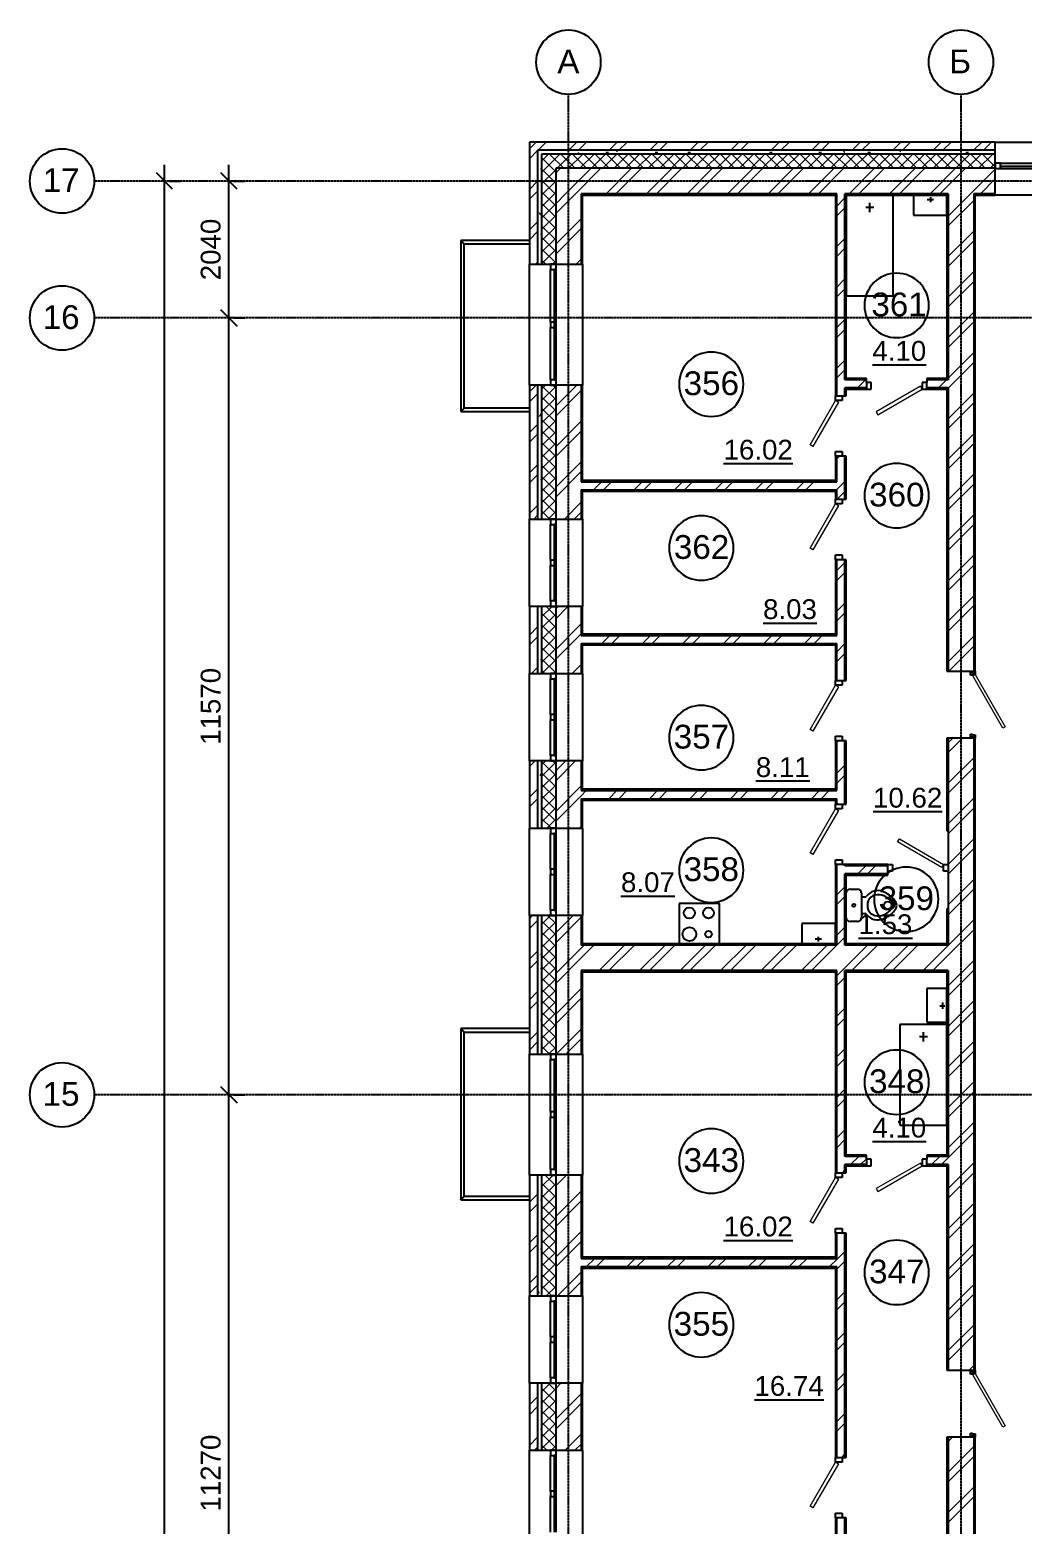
# Model space of a CAD drawing. Header units: millimetres. Extents: x -3463 to 813393, y -106315 to 159215.
# Drawn here: x 382015 to 396802, y 68909 to 91165 of the extents above; entities that cross this region are included whole.
import ezdxf

# ---------------------------------------------------------------- set-up
doc = ezdxf.new("R2010")
doc.units = ezdxf.units.MM
doc.linetypes.add('Линия сетки', pattern=[22.225, 12.7, -3.175, 3.175, -3.175])
doc.layers.add('AXIS_', color=252, linetype='Continuous')
doc.layers.add('PLANS_', color=252, linetype='Continuous')
doc.styles.add('arial', font='arial.ttf')
doc.styles.add('Arial_1', font='arial.ttf', dxfattribs={"height": 295.05988})

# ---------------------------------------------------------------- blocks, each defined once
blk = doc.blocks.new('_Oblique')
at = {"color": 0, "linetype": 'ByBlock', "lineweight": -2}
blk.add_line((-0.5, -0.5), (0.5, 0.5), dxfattribs=at)
blk = doc.blocks.new('A$Cb4756d35')
at = {"layer": 'AXIS_', "linetype": 'Линия сетки'}
for p, q in [((-7881, -53407), (-7881, 31376)), ((-2031, -53407), (-2031, 31376)), ((13594, 30085), (-14947, 30085)), ((13594, 28045), (-14947, 28045)), ((13594, 16475), (-14947, 16475))]:
    blk.add_line(p, q, dxfattribs=at)
at = {"layer": 'AXIS_'}
for p, q in [((-13900, -50095), (-13900, 30325)), ((-12940, 27805), (-12940, 30325)), ((-13830, 30085), (-13660, 30085)), ((-12870, 30085), (-12700, 30085)), ((-12940, 16235), (-12940, 28285)), ((-12870, 28045), (-12700, 28045)), ((-12870, 28045), (-12700, 28045)), ((-12940, 4965), (-12940, 16715)), ((-12870, 16475), (-12700, 16475)), ((-12870, 16475), (-12700, 16475))]:
    blk.add_line(p, q, dxfattribs=at)
for centre in [(-7881, 31856), (-2031, 31856), (-15427, 30085), (-15427, 28045), (-15427, 16475)]:
    blk.add_circle(centre, 480, dxfattribs=at)
at = {"layer": 'PLANS_', "linetype": 'Continuous', "lineweight": 9}
for p, q in [((-8461, 30564), (-8361, 30665)), ((-8461, 30418), (-8341, 30538)), ((-8334, 30545), (-8214, 30665)), ((-7877, 30545), (-7757, 30665)), ((-7733, 30511), (-7748, 30485)), ((-7731, 30545), (-7611, 30665)), ((-7322, 30517), (-7282, 30517)), ((-7274, 30545), (-7154, 30665)), ((-7149, 30520), (-7163, 30545)), ((-7128, 30545), (-7008, 30665)), ((-6670, 30545), (-6550, 30665)), ((-6591, 30517), (-6550, 30517)), ((-6524, 30545), (-6404, 30665)), ((-6103, 30517), (-6063, 30517)), ((-6067, 30545), (-5947, 30665)), ((-5921, 30545), (-5801, 30665)), ((-5463, 30545), (-5343, 30665)), ((-5317, 30545), (-5197, 30665)), ((-4884, 30517), (-4843, 30517)), ((-4860, 30545), (-4740, 30665)), ((-4714, 30545), (-4594, 30665)), ((-4256, 30545), (-4136, 30665)), ((-4152, 30517), (-4112, 30517)), ((-4110, 30545), (-3990, 30665)), ((-3761, 30505), (-3781, 30540)), ((-3653, 30545), (-3533, 30665)), ((-3507, 30545), (-3387, 30665)), ((-3421, 30517), (-3380, 30517)), ((-3049, 30545), (-2929, 30665)), ((-2927, 30545), (-2944, 30515)), ((-2903, 30545), (-2783, 30665)), ((-2446, 30545), (-2326, 30665)), ((-2300, 30545), (-2180, 30665)), ((-1958, 30517), (-1917, 30517)), ((-1843, 30545), (-1723, 30665)), ((-1696, 30545), (-1576, 30665)), ((-8297, 30273), (-8281, 30273)), ((-8281, 30381), (-8178, 30485)), ((-8122, 30275), (-8281, 30435)), ((-8281, 30211), (-8218, 30275)), ((-8218, 30275), (-8008, 30485)), ((-7952, 30275), (-8162, 30485)), ((-8071, 30225), (-8122, 30275)), ((-8071, 30205), (-8001, 30275)), ((-8048, 30275), (-7838, 30485)), ((-7782, 30275), (-7992, 30485)), ((-7924, 29895), (-7544, 30275)), ((-7878, 30275), (-7668, 30485)), ((-7612, 30275), (-7822, 30485)), ((-7778, 29895), (-7398, 30275)), ((-7709, 30275), (-7499, 30485)), ((-7443, 30275), (-7653, 30485)), ((-7539, 30275), (-7329, 30485)), ((-7273, 30275), (-7483, 30485)), ((-7369, 30275), (-7159, 30485)), ((-7320, 29895), (-6940, 30275)), ((-7103, 30275), (-7313, 30485)), ((-7200, 30275), (-6990, 30485)), ((-7174, 29895), (-6794, 30275)), ((-6934, 30275), (-7144, 30485)), ((-7030, 30275), (-6820, 30485)), ((-6764, 30275), (-6974, 30485)), ((-6860, 30275), (-6650, 30485)), ((-6594, 30275), (-6804, 30485)), ((-6717, 29895), (-6337, 30275)), ((-6691, 30275), (-6481, 30485)), ((-6424, 30275), (-6634, 30485)), ((-6571, 29895), (-6191, 30275)), ((-6521, 30275), (-6311, 30485)), ((-6255, 30275), (-6465, 30485)), ((-6351, 30275), (-6141, 30485)), ((-6085, 30275), (-6295, 30485)), ((-6181, 30275), (-5971, 30485)), ((-5915, 30275), (-6125, 30485)), ((-6113, 29895), (-5733, 30275)), ((-6012, 30275), (-5802, 30485)), ((-5967, 29895), (-5587, 30275)), ((-5746, 30275), (-5956, 30485)), ((-5842, 30275), (-5632, 30485)), ((-5576, 30275), (-5786, 30485)), ((-5672, 30275), (-5462, 30485)), ((-5406, 30275), (-5616, 30485)), ((-5510, 29895), (-5130, 30275)), ((-5503, 30275), (-5293, 30485)), ((-5237, 30275), (-5447, 30485)), ((-5364, 29895), (-4984, 30275)), ((-5333, 30275), (-5123, 30485)), ((-5067, 30275), (-5277, 30485)), ((-5163, 30275), (-4953, 30485)), ((-4897, 30275), (-5107, 30485)), ((-4993, 30275), (-4783, 30485)), ((-4727, 30275), (-4937, 30485)), ((-4906, 29895), (-4526, 30275)), ((-4824, 30275), (-4614, 30485)), ((-4558, 30275), (-4768, 30485)), ((-4760, 29895), (-4380, 30275)), ((-4654, 30275), (-4444, 30485)), ((-4388, 30275), (-4598, 30485)), ((-4484, 30275), (-4274, 30485)), ((-4218, 30275), (-4428, 30485)), ((-4315, 30275), (-4105, 30485)), ((-4303, 29895), (-3923, 30275)), ((-4049, 30275), (-4259, 30485)), ((-4157, 29895), (-3777, 30275)), ((-4145, 30275), (-3935, 30485)), ((-3879, 30275), (-4089, 30485)), ((-3975, 30275), (-3765, 30485)), ((-3709, 30275), (-3919, 30485)), ((-3806, 30275), (-3596, 30485)), ((-3539, 30275), (-3749, 30485)), ((-3699, 29895), (-3319, 30275)), ((-3636, 30275), (-3426, 30485)), ((-3370, 30275), (-3580, 30485)), ((-3553, 29895), (-3173, 30275)), ((-3466, 30275), (-3256, 30485)), ((-3200, 30275), (-3410, 30485)), ((-3296, 30275), (-3086, 30485)), ((-3030, 30275), (-3240, 30485)), ((-3127, 30275), (-2917, 30485)), ((-3096, 29895), (-2716, 30275)), ((-2861, 30275), (-3071, 30485)), ((-2957, 30275), (-2747, 30485)), ((-2950, 29895), (-2570, 30275)), ((-2691, 30275), (-2901, 30485)), ((-2787, 30275), (-2577, 30485)), ((-2521, 30275), (-2731, 30485)), ((-2618, 30275), (-2408, 30485)), ((-2352, 30275), (-2562, 30485)), ((-2493, 29895), (-2113, 30275)), ((-2448, 30275), (-2238, 30485)), ((-2182, 30275), (-2392, 30485)), ((-2346, 29895), (-1966, 30275)), ((-2278, 30275), (-2068, 30485)), ((-2012, 30275), (-2222, 30485)), ((-2108, 30275), (-1898, 30485)), ((-1842, 30275), (-2052, 30485)), ((-1939, 30275), (-1729, 30485)), ((-1673, 30275), (-1883, 30485)), ((-1769, 30275), (-1559, 30485)), ((-1521, 30294), (-1713, 30485)), ((-1599, 30275), (-1521, 30353)), ((-1521, 30463), (-1543, 30485)), ((-8461, 29961), (-8341, 30081)), ((-8071, 30055), (-8281, 30265)), ((-8281, 30042), (-8071, 30252)), ((-8071, 29886), (-8281, 30096)), ((-8281, 29872), (-8071, 30082)), ((-1889, 29895), (-1521, 30263)), ((-1743, 29895), (-1521, 30116)), ((-8461, 29815), (-8341, 29935)), ((-8071, 29716), (-8281, 29926)), ((-8281, 29702), (-8071, 29912)), ((-8071, 29747), (-7924, 29895)), ((-8071, 29601), (-7778, 29895)), ((-6783, 29886), (-6788, 29895)), ((-3881, 29713), (-3761, 29833)), ((-3398, 29875), (-3409, 29895)), ((-3302, 29895), (-3309, 29882)), ((-2221, 29563), (-1889, 29895)), ((-8294, 29577), (-8314, 29612)), ((-8071, 29546), (-8281, 29756)), ((-8281, 29533), (-8071, 29743)), ((-3881, 29567), (-3761, 29687)), ((-2221, 29416), (-1841, 29796)), ((-8461, 29357), (-8341, 29477)), ((-8071, 29376), (-8281, 29586)), ((-8281, 29363), (-8071, 29573)), ((-8071, 29207), (-8281, 29417)), ((-8281, 29193), (-8071, 29403)), ((-8071, 29144), (-7691, 29524)), ((-8461, 29211), (-8341, 29331)), ((-8297, 29298), (-8281, 29298)), ((-8071, 29037), (-8281, 29247)), ((-8281, 29024), (-8071, 29234)), ((-8071, 28998), (-7691, 29378)), ((-3881, 29110), (-3761, 29230)), ((-2221, 28959), (-1841, 29339)), ((-2221, 28813), (-1841, 29193)), ((-8071, 28867), (-8281, 29077)), ((-8281, 28854), (-8071, 29064)), ((-3881, 28963), (-3761, 29083)), ((-8370, 28845), (-8341, 28874)), ((-8219, 28845), (-8281, 28908)), ((-8121, 28845), (-8071, 28894)), ((-7767, 28845), (-7691, 28920)), ((-2221, 28356), (-1841, 28736)), ((-3881, 28506), (-3761, 28626)), ((-2221, 28209), (-1841, 28589)), ((-3881, 28360), (-3761, 28480)), ((-2221, 27752), (-1841, 28132)), ((-3881, 27903), (-3761, 28023)), ((-3881, 27756), (-3761, 27876)), ((-2221, 27606), (-1841, 27986)), ((-3881, 27299), (-3761, 27419)), ((-2221, 27149), (-1841, 27529)), ((-2221, 27002), (-1841, 27382)), ((-3881, 27153), (-3761, 27273)), ((-8461, 26943), (-8360, 27045)), ((-8281, 26987), (-8223, 27045)), ((-8071, 26831), (-8281, 27041)), ((-8281, 26817), (-8071, 27027)), ((-8071, 27001), (-8116, 27045)), ((-8071, 26730), (-7756, 27045)), ((-8071, 26584), (-7691, 26964)), ((-3572, 27005), (-3452, 27125)), ((-2365, 27005), (-2245, 27125)), ((-8461, 26797), (-8341, 26917)), ((-8071, 26661), (-8281, 26871)), ((-8281, 26648), (-8071, 26858)), ((-2221, 26545), (-1841, 26925)), ((-2221, 26399), (-1841, 26779)), ((-8294, 26612), (-8315, 26577)), ((-8297, 26616), (-8281, 26616)), ((-8071, 26491), (-8281, 26701)), ((-8281, 26478), (-8071, 26688)), ((-8071, 26322), (-8281, 26532)), ((-8281, 26308), (-8071, 26518)), ((-8071, 26127), (-7691, 26507)), ((-8461, 26340), (-8341, 26460)), ((-8461, 26194), (-8341, 26314)), ((-8071, 26152), (-8281, 26362)), ((-8281, 26139), (-8071, 26349)), ((-8071, 25980), (-7691, 26360)), ((-2221, 25942), (-1841, 26322)), ((-8071, 25982), (-8281, 26192)), ((-8281, 25969), (-8071, 26179)), ((-2221, 25796), (-1841, 26176)), ((-8461, 25737), (-8341, 25857)), ((-8071, 25813), (-8281, 26023)), ((-8281, 25799), (-8071, 26009)), ((-8071, 25643), (-8281, 25853)), ((-8281, 25629), (-8071, 25839)), ((-8071, 25523), (-7691, 25903)), ((-3881, 25946), (-3842, 25985)), ((-8461, 25590), (-8341, 25710)), ((-8297, 25640), (-8281, 25640)), ((-8071, 25473), (-8281, 25683)), ((-8281, 25460), (-8071, 25670)), ((-8071, 25377), (-7691, 25757)), ((-7506, 25485), (-7386, 25605)), ((-7360, 25485), (-7240, 25605)), ((-6903, 25485), (-6783, 25605)), ((-6756, 25485), (-6636, 25605)), ((-6299, 25485), (-6179, 25605)), ((-6153, 25485), (-6033, 25605)), ((-5696, 25485), (-5576, 25605)), ((-5549, 25485), (-5429, 25605)), ((-5092, 25485), (-4972, 25605)), ((-4946, 25485), (-4826, 25605)), ((-4489, 25485), (-4369, 25605)), ((-4342, 25485), (-4222, 25605)), ((-3881, 25489), (-3761, 25609)), ((-2221, 25338), (-1841, 25718)), ((-8071, 25304), (-8281, 25514)), ((-8281, 25290), (-8071, 25500)), ((-3885, 25485), (-3881, 25489)), ((-3879, 25345), (-3761, 25462)), ((-2221, 25192), (-1841, 25572)), ((-8461, 25133), (-8341, 25253)), ((-8071, 25134), (-8281, 25344)), ((-8281, 25120), (-8071, 25330)), ((-8157, 25050), (-8281, 25174)), ((-8182, 25050), (-8071, 25161)), ((-7941, 25050), (-7691, 25300)), ((-7795, 25050), (-7691, 25153)), ((-8398, 25050), (-8341, 25107)), ((-2221, 24735), (-1841, 25115)), ((-2221, 24589), (-1841, 24969)), ((-2221, 24131), (-1841, 24511)), ((-3881, 24282), (-3761, 24402)), ((-2221, 23985), (-1841, 24365)), ((-3881, 24136), (-3761, 24256)), ((-2221, 23528), (-1841, 23908)), ((-8281, 23703), (-8288, 23714)), ((-8281, 23593), (-8124, 23750)), ((-8071, 23437), (-8281, 23647)), ((-8281, 23423), (-8071, 23633)), ((-8071, 23606), (-8215, 23750)), ((-8071, 23713), (-8034, 23750)), ((-8071, 23566), (-7888, 23750)), ((-3881, 23678), (-3761, 23798)), ((-3881, 23532), (-3761, 23652)), ((-2221, 23382), (-1841, 23762)), ((-8461, 23323), (-8341, 23443)), ((-8071, 23267), (-8281, 23477)), ((-8281, 23254), (-8071, 23464)), ((-8071, 23109), (-7691, 23489)), ((-8461, 23176), (-8341, 23296)), ((-8071, 23097), (-8281, 23307)), ((-8281, 23084), (-8071, 23294)), ((-8071, 22963), (-7691, 23343)), ((-7382, 23195), (-7262, 23315)), ((-7236, 23195), (-7116, 23315)), ((-6779, 23195), (-6659, 23315)), ((-6632, 23195), (-6512, 23315)), ((-6175, 23195), (-6055, 23315)), ((-6029, 23195), (-5909, 23315)), ((-5572, 23195), (-5452, 23315)), ((-5425, 23195), (-5305, 23315)), ((-4968, 23195), (-4848, 23315)), ((-4822, 23195), (-4702, 23315)), ((-4365, 23195), (-4245, 23315)), ((-4218, 23195), (-4098, 23315)), ((-3881, 23075), (-3761, 23195)), ((-2221, 22924), (-1841, 23304)), ((-2215, 22785), (-1841, 23158)), ((-8297, 22958), (-8281, 22958)), ((-8071, 22928), (-8281, 23138)), ((-8281, 22914), (-8071, 23124)), ((-8071, 22758), (-8281, 22968)), ((-8276, 22750), (-8071, 22954)), ((-3881, 22929), (-3761, 23049)), ((-8431, 22750), (-8341, 22839)), ((-8233, 22750), (-8281, 22798)), ((-8106, 22750), (-8071, 22785)), ((-7827, 22750), (-7691, 22886)), ((-3881, 21722), (-3858, 21745)), ((-2221, 21718), (-2154, 21785)), ((-2221, 21571), (-2008, 21785)), ((-8461, 21366), (-8377, 21450)), ((-8281, 21387), (-8218, 21450)), ((-8071, 21231), (-8281, 21441)), ((-8281, 21217), (-8071, 21427)), ((-8071, 21400), (-8121, 21450)), ((-8071, 21299), (-7920, 21450)), ((-8071, 21152), (-7774, 21450)), ((-3881, 21264), (-3761, 21384)), ((-2221, 21114), (-1841, 21494)), ((-8288, 21259), (-8308, 21224)), ((-8297, 21251), (-8281, 21251)), ((-8071, 21061), (-8281, 21271)), ((-8281, 21047), (-8071, 21257)), ((-7682, 21202), (-7691, 21218)), ((-3881, 21118), (-3761, 21238)), ((-2221, 20968), (-1841, 21348)), ((-8461, 20909), (-8341, 21029)), ((-8071, 20891), (-8281, 21101)), ((-8281, 20878), (-8071, 21088)), ((-8071, 20721), (-8281, 20931)), ((-8071, 20695), (-7691, 21075)), ((-8071, 20549), (-7691, 20929)), ((-7691, 20929), (-7615, 21005)), ((-7278, 20885), (-7158, 21005)), ((-7132, 20885), (-7012, 21005)), ((-6675, 20885), (-6555, 21005)), ((-6528, 20885), (-6408, 21005)), ((-6071, 20885), (-5951, 21005)), ((-5925, 20885), (-5805, 21005)), ((-5468, 20885), (-5348, 21005)), ((-5322, 20885), (-5202, 21005)), ((-4864, 20885), (-4744, 21005)), ((-4718, 20885), (-4598, 21005)), ((-4261, 20885), (-4141, 21005)), ((-4115, 20885), (-3995, 21005)), ((-8461, 20762), (-8341, 20882)), ((-8281, 20708), (-8071, 20918)), ((-8071, 20552), (-8281, 20762)), ((-8281, 20538), (-8071, 20748)), ((-2221, 20511), (-1841, 20891)), ((-2221, 20364), (-1841, 20744)), ((-8134, 20445), (-8281, 20592)), ((-8205, 20445), (-8071, 20579)), ((-7718, 20445), (-7691, 20472)), ((-2221, 19907), (-1841, 20287)), ((-2221, 19761), (-1841, 20141)), ((-3570, 19765), (-3450, 19885)), ((-3424, 19765), (-3304, 19885)), ((-2221, 19304), (-1841, 19684)), ((-3881, 19454), (-3761, 19574)), ((-3881, 19308), (-3761, 19428)), ((-2221, 19157), (-1841, 19537)), ((-8461, 19098), (-8415, 19145)), ((-8281, 19011), (-8147, 19145)), ((-8071, 19024), (-8192, 19145)), ((-8071, 18885), (-7811, 19145)), ((-8461, 18952), (-8341, 19072)), ((-8071, 18855), (-8281, 19065)), ((-8281, 18841), (-8071, 19051)), ((-8071, 18739), (-7691, 19119)), ((-3881, 18851), (-3761, 18971)), ((-2221, 18700), (-1841, 19080)), ((-2221, 18554), (-1841, 18934)), ((-8071, 18685), (-8281, 18895)), ((-8281, 18671), (-8071, 18881)), ((-8071, 18515), (-8281, 18725)), ((-8281, 18502), (-8071, 18712)), ((-7691, 18661), (-7648, 18705)), ((-7691, 18515), (-7502, 18705)), ((-7424, 18325), (-7044, 18705)), ((-7278, 18325), (-6898, 18705)), ((-6821, 18325), (-6441, 18705)), ((-6675, 18325), (-6295, 18705)), ((-6217, 18325), (-5837, 18705)), ((-6071, 18325), (-5691, 18705)), ((-5614, 18325), (-5234, 18705)), ((-5468, 18325), (-5088, 18705)), ((-5010, 18325), (-4630, 18705)), ((-4864, 18325), (-4484, 18705)), ((-4407, 18325), (-4027, 18705)), ((-4261, 18325), (-3881, 18705)), ((-3881, 18705), (-3761, 18824)), ((-3803, 18325), (-3423, 18705)), ((-3657, 18325), (-3277, 18705)), ((-3200, 18325), (-2820, 18705)), ((-3054, 18325), (-2674, 18705)), ((-2597, 18325), (-2221, 18700)), ((-8461, 18495), (-8341, 18615)), ((-8297, 18569), (-8281, 18569)), ((-8071, 18346), (-8281, 18556)), ((-8281, 18332), (-8071, 18542)), ((-8071, 18281), (-7691, 18661)), ((-8071, 18135), (-7691, 18515)), ((-2450, 18325), (-2221, 18554)), ((-2221, 18097), (-1841, 18477)), ((-8461, 18349), (-8341, 18469)), ((-8281, 18339), (-8294, 18361)), ((-8071, 18176), (-8281, 18386)), ((-8281, 18162), (-8071, 18372)), ((-3881, 18247), (-3803, 18325)), ((-2221, 17950), (-1841, 18330)), ((-8071, 18006), (-8281, 18216)), ((-8281, 17993), (-8071, 18203)), ((-8071, 17836), (-8281, 18046)), ((-8281, 17823), (-8071, 18033)), ((-8071, 17678), (-7691, 18058)), ((-3881, 18101), (-3761, 18221)), ((-8461, 17891), (-8341, 18011)), ((-8461, 17745), (-8341, 17865)), ((-8281, 17856), (-8293, 17836)), ((-8071, 17667), (-8281, 17877)), ((-8281, 17653), (-8071, 17863)), ((-8071, 17532), (-7691, 17912)), ((-2221, 17493), (-1841, 17873)), ((-8297, 17593), (-8281, 17593)), ((-8071, 17497), (-8281, 17707)), ((-8281, 17484), (-8071, 17694)), ((-3881, 17644), (-3761, 17764)), ((-3881, 17497), (-3761, 17617)), ((-2221, 17347), (-1841, 17727)), ((-8461, 17288), (-8341, 17408)), ((-8071, 17327), (-8281, 17537)), ((-8281, 17314), (-8071, 17524)), ((-8071, 17158), (-8281, 17368)), ((-8066, 17080), (-7691, 17454)), ((-8461, 17142), (-8341, 17262)), ((-8281, 17144), (-8071, 17354)), ((-8164, 17080), (-8281, 17198)), ((-8176, 17080), (-8071, 17184)), ((-7920, 17080), (-7691, 17308)), ((-3881, 17040), (-3761, 17160)), ((-2221, 16890), (-1841, 17270)), ((-3881, 16894), (-3761, 17014)), ((-2221, 16743), (-1841, 17123)), ((-3881, 16437), (-3761, 16557)), ((-2221, 16286), (-1841, 16666)), ((-2221, 16140), (-1841, 16520)), ((-3881, 16290), (-3761, 16410)), ((-2221, 15683), (-1841, 16063)), ((-3881, 15833), (-3761, 15953)), ((-3881, 15687), (-3761, 15807)), ((-2221, 15537), (-1841, 15917)), ((-3676, 15435), (-3556, 15555)), ((-3530, 15435), (-3441, 15523)), ((-2469, 15435), (-2349, 15555)), ((-2323, 15435), (-2221, 15537)), ((-2221, 15079), (-1841, 15459)), ((-8281, 15277), (-8279, 15280)), ((-8281, 15108), (-8109, 15280)), ((-8071, 14951), (-8281, 15161)), ((-8281, 14938), (-8071, 15148)), ((-8071, 15121), (-8230, 15280)), ((-8071, 15264), (-8055, 15280)), ((-8071, 15118), (-7909, 15280)), ((-3796, 15315), (-3761, 15350)), ((-2221, 14933), (-1841, 15313)), ((-8461, 14874), (-8341, 14994)), ((-8071, 14782), (-8281, 14992)), ((-8281, 14768), (-8071, 14978)), ((-8071, 14661), (-7691, 15041)), ((-8461, 14728), (-8341, 14848)), ((-8297, 14911), (-8281, 14911)), ((-8071, 14612), (-8281, 14822)), ((-8281, 14599), (-8071, 14809)), ((-8071, 14514), (-7691, 14894)), ((-2221, 14476), (-1841, 14856)), ((-2221, 14330), (-1841, 14710)), ((-8071, 14442), (-8281, 14652)), ((-8281, 14429), (-8071, 14639)), ((-8071, 14273), (-8281, 14483)), ((-8281, 14259), (-8071, 14469)), ((-8461, 14271), (-8341, 14391)), ((-8461, 14124), (-8341, 14244)), ((-8071, 14103), (-8281, 14313)), ((-8281, 14089), (-8071, 14299)), ((-8071, 14057), (-7691, 14437)), ((-8071, 13911), (-7691, 14291)), ((-2221, 13872), (-1841, 14252)), ((-8297, 14180), (-8281, 14180)), ((-8071, 13933), (-8281, 14143)), ((-8281, 13920), (-8071, 14130)), ((-7610, 13915), (-7490, 14035)), ((-7464, 13915), (-7344, 14035)), ((-7007, 13915), (-6887, 14035)), ((-6860, 13915), (-6740, 14035)), ((-6403, 13915), (-6283, 14035)), ((-6257, 13915), (-6137, 14035)), ((-5800, 13915), (-5680, 14035)), ((-5653, 13915), (-5533, 14035)), ((-5196, 13915), (-5076, 14035)), ((-5050, 13915), (-4930, 14035)), ((-4593, 13915), (-4473, 14035)), ((-4446, 13915), (-4326, 14035)), ((-3989, 13915), (-3881, 14023)), ((-3881, 14023), (-3761, 14143)), ((-2221, 13726), (-1841, 14106)), ((-8071, 13764), (-8281, 13974)), ((-8281, 13750), (-8071, 13960)), ((-8071, 13594), (-8281, 13804)), ((-8045, 13480), (-7691, 13834)), ((-3881, 13877), (-3761, 13997)), ((-8461, 13667), (-8341, 13787)), ((-8461, 13521), (-8341, 13641)), ((-8281, 13580), (-8071, 13790)), ((-8127, 13480), (-8281, 13634)), ((-8212, 13480), (-8071, 13621)), ((-7899, 13480), (-7691, 13687)), ((-2221, 13269), (-1841, 13649)), ((-8313, 13517), (-8333, 13552)), ((-3881, 13419), (-3761, 13539)), ((-3881, 13273), (-3761, 13393)), ((-2221, 13123), (-1841, 13503)), ((-3881, 12816), (-3761, 12936)), ((-2221, 12665), (-1841, 13045)), ((-3881, 12670), (-3761, 12790)), ((-2221, 12519), (-1841, 12899)), ((-3881, 12212), (-3761, 12332)), ((-1908, 12375), (-1841, 12442)), ((-8337, 12095), (-8341, 12103)), ((-8281, 12053), (-8154, 12180)), ((-8071, 11897), (-8281, 12107)), ((-8281, 11883), (-8071, 12093)), ((-8071, 12066), (-8185, 12180)), ((-8071, 12100), (-7992, 12180)), ((-8071, 11643), (-7691, 12023)), ((-3881, 12066), (-3761, 12186)), ((-8461, 11857), (-8341, 11977)), ((-8461, 11710), (-8341, 11830)), ((-8071, 11727), (-8281, 11937)), ((-8281, 11714), (-8071, 11924)), ((-8071, 11497), (-7691, 11877)), ((-8071, 11557), (-8281, 11767)), ((-8281, 11544), (-8071, 11754)), ((-8071, 11388), (-8281, 11598)), ((-8281, 11374), (-8071, 11584)), ((-3881, 11609), (-3761, 11729)), ((-3881, 11463), (-3761, 11583)), ((-8461, 11253), (-8341, 11373)), ((-8297, 11497), (-8281, 11497)), ((-8071, 11218), (-8281, 11428)), ((-8281, 11204), (-8071, 11414)), ((-7931, 11180), (-7691, 11420)), ((-2221, 11312), (-2159, 11375)), ((-8388, 11180), (-8341, 11227)), ((-8203, 11180), (-8281, 11258)), ((-8136, 11180), (-8071, 11245)), ((-7785, 11180), (-7691, 11273)), ((-2221, 10855), (-1841, 11235)), ((-3812, 11075), (-3761, 11125)), ((-2221, 10709), (-1841, 11089)), ((-2221, 10252), (-1841, 10632)), ((-2221, 10105), (-1841, 10485))]:
    blk.add_line(p, q, dxfattribs=at)
at = {"layer": 'PLANS_', "lineweight": 25}
for p, q in [((-1521, 30665), (-8461, 30665)), ((-8461, 30665), (-8461, 28845)), ((-1521, 29875), (-1521, 30665)), ((-7671, 29875), (-3901, 29875)), ((-7671, 28845), (-7671, 29875)), ((-3901, 29875), (-3901, 26885)), ((-3741, 29875), (-2241, 29875)), ((-3741, 27145), (-3741, 29875)), ((-2241, 29875), (-2241, 27145)), ((-1821, 22785), (-1821, 29875)), ((-1821, 29875), (-1521, 29875)), ((-8461, 28845), (-7671, 28845)), ((-7671, 27045), (-8461, 27045)), ((-8461, 27045), (-8461, 25050)), ((-7671, 25625), (-7671, 27045)), ((-3441, 27145), (-3741, 27145)), ((-3741, 26885), (-3741, 26985)), ((-3741, 26985), (-3441, 26985)), ((-3441, 27085), (-3441, 27145)), ((-2241, 27145), (-2541, 27145)), ((-2541, 27145), (-2541, 27085)), ((-2541, 26985), (-2241, 26985)), ((-2241, 26985), (-2241, 22785)), ((-3801, 26885), (-3741, 26885)), ((-3901, 25985), (-3901, 25625)), ((-3741, 25985), (-3801, 25985)), ((-3741, 25345), (-3741, 25985)), ((-3901, 25625), (-7671, 25625)), ((-7671, 25465), (-3901, 25465)), ((-7671, 25050), (-7671, 25465)), ((-3901, 25465), (-3901, 25345)), ((-3801, 25345), (-3741, 25345)), ((-8461, 25050), (-7671, 25050)), ((-3901, 24445), (-3901, 23335)), ((-3741, 24445), (-3801, 24445)), ((-3741, 22645), (-3741, 24445)), ((-7671, 23750), (-8461, 23750)), ((-8461, 23750), (-8461, 22750)), ((-7671, 23335), (-7671, 23750)), ((-3901, 23335), (-7671, 23335)), ((-7671, 23175), (-3901, 23175)), ((-7671, 22750), (-7671, 23175)), ((-3901, 23175), (-3901, 22645)), ((-8461, 22750), (-7671, 22750)), ((-2241, 22785), (-1891, 22785)), ((-3801, 22645), (-3741, 22645)), ((-3901, 21745), (-3901, 21025)), ((-3741, 21745), (-3801, 21745)), ((-3741, 20805), (-3741, 21745)), ((-1891, 21785), (-2241, 21785)), ((-2241, 21785), (-2241, 20405)), ((-1821, 12375), (-1821, 21785)), ((-7671, 21450), (-8461, 21450)), ((-8461, 21450), (-8461, 20445)), ((-7671, 21025), (-7671, 21450)), ((-3901, 21025), (-7671, 21025)), ((-7671, 20865), (-3901, 20865)), ((-7671, 20445), (-7671, 20865)), ((-3901, 20865), (-3901, 20805)), ((-3801, 20805), (-3741, 20805)), ((-8461, 20445), (-7671, 20445)), ((-2241, 20405), (-2221, 20405)), ((-2221, 20405), (-2221, 19905)), ((-3901, 19905), (-3901, 18725)), ((-3121, 19905), (-3801, 19905)), ((-3741, 18725), (-3741, 19745)), ((-3741, 19745), (-3121, 19745)), ((-3121, 19745), (-3121, 19805)), ((-2221, 19805), (-2221, 19245)), ((-7671, 19145), (-8461, 19145)), ((-8461, 19145), (-8461, 17080)), ((-7671, 18725), (-7671, 19145)), ((-2221, 19245), (-2241, 19245)), ((-2241, 19245), (-2241, 18725)), ((-3901, 18725), (-7671, 18725)), ((-2241, 18725), (-3741, 18725)), ((-7671, 18305), (-3901, 18305)), ((-7671, 17080), (-7671, 18305)), ((-3901, 18305), (-3901, 15315)), ((-3741, 18305), (-2241, 18305)), ((-3741, 15575), (-3741, 18305)), ((-2241, 18305), (-2241, 15575)), ((-8461, 17080), (-7671, 17080)), ((-3441, 15575), (-3741, 15575)), ((-3741, 15315), (-3741, 15415)), ((-3741, 15415), (-3441, 15415)), ((-3441, 15515), (-3441, 15575)), ((-2241, 15575), (-2541, 15575)), ((-2541, 15575), (-2541, 15515)), ((-2541, 15415), (-2241, 15415)), ((-2241, 15415), (-2241, 12375)), ((-7671, 15280), (-8461, 15280)), ((-8461, 15280), (-8461, 13480)), ((-7671, 14055), (-7671, 15280)), ((-3801, 15315), (-3741, 15315)), ((-3901, 14415), (-3901, 14055)), ((-3741, 14415), (-3801, 14415)), ((-3741, 11075), (-3741, 14415)), ((-3901, 14055), (-7671, 14055)), ((-7671, 13895), (-3901, 13895)), ((-7671, 13480), (-7671, 13895)), ((-3901, 13895), (-3901, 11075)), ((-8461, 13480), (-7671, 13480)), ((-2241, 12375), (-1891, 12375)), ((-7671, 12180), (-8461, 12180)), ((-8461, 12180), (-8461, 11180)), ((-7671, 11180), (-7671, 12180)), ((-1891, 11375), (-2241, 11375)), ((-2241, 11375), (-2241, 8835)), ((-1821, 5985), (-1821, 11375)), ((-8461, 11180), (-7671, 11180)), ((-3801, 11075), (-3741, 11075)), ((-3901, 10175), (-3901, 9455)), ((-3741, 10175), (-3801, 10175)), ((-3741, 9235), (-3741, 10175))]:
    blk.add_line(p, q, dxfattribs=at)
at = {"layer": 'PLANS_'}
for p, q in [((-1521, 30545), (-8341, 30545)), ((-8341, 30545), (-8341, 28845)), ((-1521, 30665), (-21, 30665)), ((-1521, 30485), (-8281, 30485)), ((-8281, 30485), (-8281, 28845)), ((-1521, 30275), (-8071, 30275)), ((-8071, 30275), (-8071, 28845)), ((-1441, 30350), (-1521, 30350)), ((-1521, 30350), (-1521, 30270)), ((-1521, 30270), (-1441, 30270)), ((-1441, 30270), (-1441, 30350)), ((-1441, 30350), (-811, 30350)), ((-101, 30300), (-1441, 30300)), ((-1441, 30300), (-1441, 30270)), ((-1441, 30270), (-101, 30270)), ((-3881, 29895), (-7691, 29895)), ((-7691, 29895), (-7691, 28845)), ((-3881, 29875), (-3901, 29875)), ((-3881, 26885), (-3881, 29895)), ((-2221, 29895), (-3761, 29895)), ((-3761, 27125), (-3761, 29895)), ((-3741, 29875), (-3761, 29875)), ((-2221, 29875), (-2241, 29875)), ((-2221, 29895), (-2221, 27125)), ((-1841, 29895), (-1841, 22785)), ((-1521, 29895), (-1841, 29895)), ((-1821, 29875), (-1841, 29875)), ((-21, 29875), (-1521, 29875)), ((-8461, 29200), (-9486, 29200)), ((-9486, 29200), (-9486, 26650)), ((-9436, 29150), (-8461, 29150)), ((-9436, 26700), (-9436, 29150)), ((-8461, 27045), (-8461, 28845)), ((-8066, 28845), (-8146, 28845)), ((-8146, 28845), (-8146, 28765)), ((-8146, 28765), (-8066, 28765)), ((-8146, 27985), (-8146, 28765)), ((-8066, 28765), (-8096, 28765)), ((-8096, 28765), (-8096, 27125)), ((-8066, 28765), (-8066, 28845)), ((-8066, 27125), (-8066, 28765)), ((-7671, 28845), (-7671, 27045)), ((-8066, 27985), (-8146, 27985)), ((-8146, 27985), (-8146, 27905)), ((-8146, 27905), (-8066, 27905)), ((-8146, 27125), (-8146, 27905)), ((-8066, 27905), (-8066, 27985)), ((-8341, 27045), (-8341, 25050)), ((-8281, 27045), (-8281, 25050)), ((-8066, 27125), (-8146, 27125)), ((-8146, 27125), (-8146, 27045)), ((-8146, 27045), (-8066, 27045)), ((-8096, 27125), (-8066, 27125)), ((-8071, 27045), (-8071, 25050)), ((-8066, 27045), (-8066, 27125)), ((-7691, 27045), (-7691, 25605)), ((-3441, 27125), (-3761, 27125)), ((-3761, 26885), (-3761, 27005)), ((-3441, 27005), (-3761, 27005)), ((-3371, 27085), (-3441, 27085)), ((-3441, 27085), (-3441, 26985)), ((-3441, 26985), (-3371, 26985)), ((-3371, 26985), (-3371, 27085)), ((-2541, 27085), (-2611, 27085)), ((-2611, 27085), (-2611, 26985)), ((-2611, 26985), (-2541, 26985)), ((-2221, 27125), (-2541, 27125)), ((-2541, 26985), (-2541, 27085)), ((-2221, 27005), (-2541, 27005)), ((-2221, 27005), (-2221, 22785)), ((-3901, 26885), (-3801, 26885)), ((-3901, 26815), (-3901, 26885)), ((-3801, 26815), (-3901, 26815)), ((-3801, 26885), (-3801, 26815)), ((-9486, 26650), (-8461, 26650)), ((-8461, 26700), (-9436, 26700)), ((-3901, 25985), (-3901, 26055)), ((-3901, 26055), (-3801, 26055)), ((-3801, 26055), (-3801, 25985)), ((-3801, 25985), (-3901, 25985)), ((-3881, 25605), (-3881, 25985)), ((-3761, 25345), (-3761, 25985)), ((-7691, 25605), (-3881, 25605)), ((-7671, 25625), (-7671, 25605)), ((-7691, 25485), (-3881, 25485)), ((-7691, 25485), (-7691, 25050)), ((-7671, 25485), (-7671, 25465)), ((-3881, 25345), (-3881, 25485)), ((-3901, 25345), (-3801, 25345)), ((-3901, 25275), (-3901, 25345)), ((-3801, 25275), (-3901, 25275)), ((-3801, 25345), (-3801, 25275)), ((-8461, 23750), (-8461, 25050)), ((-8066, 25050), (-8146, 25050)), ((-8146, 25050), (-8146, 24970)), ((-8146, 24970), (-8066, 24970)), ((-8146, 24440), (-8146, 24970)), ((-8066, 24970), (-8096, 24970)), ((-8096, 24970), (-8096, 23830)), ((-8066, 24970), (-8066, 25050)), ((-8066, 23830), (-8066, 24970)), ((-7671, 25050), (-7671, 23750)), ((-3901, 24445), (-3901, 24515)), ((-3901, 24515), (-3801, 24515)), ((-3801, 24515), (-3801, 24445)), ((-8066, 24440), (-8146, 24440)), ((-8146, 24440), (-8146, 24360)), ((-8146, 24360), (-8066, 24360)), ((-8146, 23830), (-8146, 24360)), ((-8066, 24360), (-8066, 24440)), ((-3801, 24445), (-3901, 24445)), ((-3881, 23315), (-3881, 24445)), ((-3761, 22645), (-3761, 24445)), ((-8066, 23830), (-8146, 23830)), ((-8146, 23830), (-8146, 23750)), ((-8096, 23830), (-8066, 23830)), ((-8066, 23750), (-8066, 23830)), ((-8341, 23750), (-8341, 22750)), ((-8281, 23750), (-8281, 22750)), ((-8146, 23750), (-8066, 23750)), ((-8071, 23750), (-8071, 22750)), ((-7691, 23750), (-7691, 23315)), ((-7691, 23315), (-3881, 23315)), ((-7691, 23195), (-3881, 23195)), ((-7691, 23195), (-7691, 22750)), ((-7671, 23335), (-7671, 23315)), ((-7671, 23195), (-7671, 23175)), ((-3881, 22645), (-3881, 23195)), ((-8461, 21450), (-8461, 22750)), ((-8066, 22750), (-8146, 22750)), ((-8146, 22750), (-8146, 22670)), ((-8066, 22670), (-8066, 22750)), ((-7671, 22750), (-7671, 21450)), ((-1891, 22785), (-1821, 22785)), ((-1891, 22765), (-1891, 22785)), ((-1891, 22725), (-1891, 22765)), ((-1891, 22765), (-1821, 22765)), ((-1821, 22765), (-1891, 22765)), ((-1861, 22725), (-1891, 22725)), ((-1861, 22735), (-1861, 22725)), ((-1821, 22735), (-1861, 22735)), ((-1821, 22785), (-1821, 22765)), ((-1821, 22765), (-1821, 22735)), ((-8146, 22670), (-8066, 22670)), ((-8146, 22140), (-8146, 22670)), ((-8066, 22670), (-8096, 22670)), ((-8096, 22670), (-8096, 21530)), ((-8066, 21530), (-8066, 22670)), ((-3901, 22645), (-3801, 22645)), ((-3901, 22575), (-3901, 22645)), ((-3801, 22575), (-3901, 22575)), ((-3801, 22645), (-3801, 22575)), ((-8066, 22140), (-8146, 22140)), ((-8146, 22140), (-8146, 22060)), ((-8146, 22060), (-8066, 22060)), ((-8146, 21530), (-8146, 22060)), ((-8066, 22060), (-8066, 22140)), ((-3901, 21745), (-3901, 21815)), ((-3901, 21815), (-3801, 21815)), ((-3801, 21815), (-3801, 21745)), ((-1891, 21845), (-1861, 21845)), ((-1891, 21805), (-1891, 21845)), ((-1861, 21845), (-1861, 21835)), ((-1861, 21835), (-1821, 21835)), ((-1821, 21835), (-1821, 21805)), ((-3801, 21745), (-3901, 21745)), ((-3881, 21005), (-3881, 21745)), ((-3761, 20805), (-3761, 21745)), ((-2221, 21785), (-2221, 20405)), ((-1821, 21805), (-1891, 21805)), ((-1891, 21785), (-1891, 21805)), ((-1891, 21805), (-1821, 21805)), ((-1821, 21785), (-1891, 21785)), ((-1841, 21785), (-1841, 12375)), ((-1821, 21805), (-1821, 21785)), ((-8341, 21450), (-8341, 20445)), ((-8281, 21450), (-8281, 20445)), ((-8066, 21530), (-8146, 21530)), ((-8146, 21530), (-8146, 21450)), ((-8146, 21450), (-8066, 21450)), ((-8096, 21530), (-8066, 21530)), ((-8071, 21450), (-8071, 20445)), ((-8066, 21450), (-8066, 21530)), ((-7691, 21450), (-7691, 21005)), ((-7691, 21005), (-3881, 21005)), ((-7671, 21025), (-7671, 21005)), ((-7691, 20885), (-3881, 20885)), ((-7691, 20885), (-7691, 20445)), ((-7671, 20885), (-7671, 20865)), ((-3901, 20805), (-3801, 20805)), ((-3901, 20735), (-3901, 20805)), ((-3801, 20735), (-3901, 20735)), ((-3881, 20805), (-3881, 20885)), ((-3801, 20805), (-3801, 20735)), ((-8461, 19145), (-8461, 20445)), ((-8066, 20445), (-8146, 20445)), ((-8146, 20445), (-8146, 20365)), ((-8146, 20365), (-8066, 20365)), ((-8146, 19835), (-8146, 20365)), ((-8066, 20365), (-8096, 20365)), ((-8096, 20365), (-8096, 19225)), ((-8066, 20365), (-8066, 20445)), ((-8066, 19225), (-8066, 20365)), ((-7671, 20445), (-7671, 19145)), ((-8066, 19835), (-8146, 19835)), ((-8146, 19835), (-8146, 19755)), ((-8066, 19755), (-8066, 19835)), ((-3901, 19905), (-3901, 19975)), ((-3901, 19975), (-3801, 19975)), ((-3801, 19905), (-3901, 19905)), ((-3881, 18705), (-3881, 19905)), ((-3801, 19975), (-3801, 19905)), ((-3761, 19885), (-3761, 19905)), ((-3121, 19885), (-3761, 19885)), ((-3121, 19905), (-3051, 19905)), ((-3121, 19805), (-3121, 19905)), ((-3051, 19905), (-3051, 19805)), ((-2291, 19805), (-2291, 19905)), ((-2291, 19905), (-2221, 19905)), ((-2221, 19905), (-2221, 19805)), ((-8146, 19755), (-8066, 19755)), ((-8146, 19225), (-8146, 19755)), ((-3761, 18705), (-3761, 19765)), ((-3121, 19765), (-3761, 19765)), ((-3051, 19805), (-3121, 19805)), ((-2221, 19805), (-2291, 19805)), ((-3741, 19112), (-3741, 19483)), ((-3685, 19539), (-3573, 19539)), ((-3516, 19483), (-3516, 19112)), ((-3516, 19421), (-3460, 19421)), ((-8341, 19145), (-8341, 17080)), ((-8281, 19145), (-8281, 17080)), ((-8066, 19225), (-8146, 19225)), ((-8146, 19225), (-8146, 19145)), ((-8146, 19145), (-8066, 19145)), ((-8096, 19225), (-8066, 19225)), ((-8071, 19145), (-8071, 17080)), ((-8066, 19145), (-8066, 19225)), ((-7691, 19145), (-7691, 18705)), ((-3516, 19173), (-3460, 19173)), ((-2221, 19245), (-2221, 18705)), ((-3573, 19055), (-3685, 19055)), ((-3881, 18705), (-7691, 18705)), ((-7671, 18725), (-7671, 18705)), ((-2221, 18705), (-3761, 18705)), ((-3881, 18325), (-7691, 18325)), ((-7691, 18325), (-7691, 17080)), ((-7671, 18325), (-7671, 18305)), ((-3881, 15315), (-3881, 18325)), ((-2221, 18325), (-3761, 18325)), ((-3761, 15555), (-3761, 18325)), ((-2221, 18325), (-2221, 15555)), ((-8461, 17460), (-9486, 17460)), ((-9486, 17460), (-9486, 14910)), ((-9436, 17410), (-8461, 17410)), ((-9436, 14960), (-9436, 17410)), ((-8461, 15280), (-8461, 17080)), ((-8066, 17080), (-8146, 17080)), ((-8146, 17080), (-8146, 17000)), ((-8146, 17000), (-8066, 17000)), ((-8146, 16220), (-8146, 17000)), ((-8066, 17000), (-8096, 17000)), ((-8096, 17000), (-8096, 15360)), ((-8066, 17000), (-8066, 17080)), ((-8066, 15360), (-8066, 17000)), ((-7671, 17080), (-7671, 15280)), ((-8066, 16220), (-8146, 16220)), ((-8146, 16220), (-8146, 16140)), ((-8146, 16140), (-8066, 16140)), ((-8146, 15360), (-8146, 16140)), ((-8066, 16140), (-8066, 16220)), ((-8066, 15360), (-8146, 15360)), ((-8146, 15360), (-8146, 15280)), ((-8096, 15360), (-8066, 15360)), ((-8066, 15280), (-8066, 15360)), ((-3441, 15555), (-3761, 15555)), ((-3761, 15315), (-3761, 15435)), ((-3441, 15435), (-3761, 15435)), ((-3371, 15515), (-3441, 15515)), ((-3441, 15515), (-3441, 15415)), ((-3441, 15415), (-3371, 15415)), ((-3371, 15415), (-3371, 15515)), ((-2541, 15515), (-2611, 15515)), ((-2611, 15515), (-2611, 15415)), ((-2611, 15415), (-2541, 15415)), ((-2221, 15555), (-2541, 15555)), ((-2541, 15415), (-2541, 15515)), ((-2221, 15435), (-2541, 15435)), ((-2221, 15435), (-2221, 12375)), ((-8341, 15280), (-8341, 13480)), ((-8281, 15280), (-8281, 13480)), ((-8146, 15280), (-8066, 15280)), ((-8071, 15280), (-8071, 13480)), ((-7691, 15280), (-7691, 14035)), ((-3901, 15315), (-3801, 15315)), ((-3901, 15245), (-3901, 15315)), ((-3801, 15245), (-3901, 15245)), ((-3801, 15315), (-3801, 15245)), ((-8461, 14960), (-9436, 14960)), ((-9486, 14910), (-8461, 14910)), ((-3901, 14415), (-3901, 14485)), ((-3901, 14485), (-3801, 14485)), ((-3801, 14485), (-3801, 14415)), ((-3801, 14415), (-3901, 14415)), ((-3881, 14035), (-3881, 14415)), ((-3761, 11075), (-3761, 14415)), ((-7691, 14035), (-3881, 14035)), ((-7671, 14055), (-7671, 14035)), ((-7691, 13915), (-3881, 13915)), ((-7691, 13915), (-7691, 13480)), ((-7671, 13915), (-7671, 13895)), ((-3881, 11075), (-3881, 13915)), ((-8461, 12180), (-8461, 13480)), ((-8066, 13480), (-8146, 13480)), ((-8146, 13480), (-8146, 13400)), ((-8146, 13400), (-8066, 13400)), ((-8146, 12870), (-8146, 13400)), ((-8066, 13400), (-8096, 13400)), ((-8096, 13400), (-8096, 12260)), ((-8066, 13400), (-8066, 13480)), ((-8066, 12260), (-8066, 13400)), ((-7671, 13480), (-7671, 12180)), ((-8066, 12870), (-8146, 12870)), ((-8146, 12870), (-8146, 12790)), ((-8146, 12790), (-8066, 12790)), ((-8146, 12260), (-8146, 12790)), ((-8066, 12790), (-8066, 12870)), ((-8066, 12260), (-8146, 12260)), ((-8146, 12260), (-8146, 12180)), ((-8096, 12260), (-8066, 12260)), ((-8066, 12180), (-8066, 12260)), ((-1891, 12375), (-1821, 12375)), ((-1891, 12355), (-1891, 12375)), ((-1891, 12315), (-1891, 12355)), ((-1891, 12355), (-1821, 12355)), ((-1821, 12355), (-1891, 12355)), ((-1861, 12315), (-1891, 12315)), ((-1861, 12325), (-1861, 12315)), ((-1821, 12325), (-1861, 12325)), ((-1821, 12375), (-1821, 12355)), ((-1821, 12355), (-1821, 12325)), ((-8341, 12180), (-8341, 11180)), ((-8281, 12180), (-8281, 11180)), ((-8146, 12180), (-8066, 12180)), ((-8071, 12180), (-8071, 11180)), ((-7691, 12180), (-7691, 11180)), ((-2221, 11375), (-2221, 8835)), ((-1891, 11435), (-1861, 11435)), ((-1891, 11395), (-1891, 11435)), ((-1821, 11395), (-1891, 11395)), ((-1891, 11375), (-1891, 11395)), ((-1891, 11395), (-1821, 11395)), ((-1821, 11375), (-1891, 11375)), ((-1861, 11435), (-1861, 11425)), ((-1861, 11425), (-1821, 11425)), ((-1841, 11375), (-1841, 5985)), ((-1821, 11425), (-1821, 11395)), ((-1821, 11395), (-1821, 11375)), ((-8461, 9880), (-8461, 11180)), ((-8066, 11180), (-8146, 11180)), ((-8146, 11180), (-8146, 11100)), ((-8066, 11100), (-8066, 11180)), ((-7671, 11180), (-7671, 9880)), ((-8146, 11100), (-8066, 11100)), ((-8146, 10570), (-8146, 11100)), ((-8066, 11100), (-8096, 11100)), ((-8096, 11100), (-8096, 9960)), ((-8066, 9960), (-8066, 11100)), ((-3901, 11075), (-3801, 11075)), ((-3901, 11005), (-3901, 11075)), ((-3801, 11005), (-3901, 11005)), ((-3801, 11075), (-3801, 11005)), ((-8066, 10570), (-8146, 10570)), ((-8146, 10570), (-8146, 10490)), ((-8146, 10490), (-8066, 10490)), ((-8146, 9960), (-8146, 10490)), ((-8066, 10490), (-8066, 10570)), ((-3901, 10175), (-3901, 10245)), ((-3901, 10245), (-3801, 10245)), ((-3801, 10245), (-3801, 10175)), ((-3801, 10175), (-3901, 10175)), ((-3881, 9435), (-3881, 10175)), ((-3761, 9235), (-3761, 10175))]:
    blk.add_line(p, q, dxfattribs=at)
at = {"layer": 'PLANS_', "lineweight": -3}
for p, q in [((-3041, 29875), (-3741, 29875)), ((-3741, 29875), (-3741, 28375)), ((-3041, 28375), (-3041, 29875)), ((-2741, 29875), (-2741, 29575)), ((-2241, 29875), (-2741, 29875)), ((-2483, 29770), (-2483, 29844)), ((-2241, 29575), (-2241, 29875)), ((-3328, 29690), (-3449, 29690)), ((-3388, 29619), (-3388, 29761)), ((-2533, 29808), (-2440, 29808)), ((-2741, 29575), (-2241, 29575)), ((-3741, 28375), (-3041, 28375)), ((-5631, 19325), (-6231, 19325)), ((-6231, 19325), (-6231, 18725)), ((-5631, 18725), (-5631, 19325)), ((-3901, 19025), (-4401, 19025)), ((-4401, 19025), (-4401, 18725)), ((-3901, 18725), (-3901, 19025)), ((-6231, 18725), (-5631, 18725)), ((-6079, 18868), (-6079, 18868)), ((-4401, 18725), (-3901, 18725)), ((-4110, 18792), (-4203, 18792)), ((-4160, 18830), (-4160, 18756)), ((-2241, 18056), (-2541, 18056)), ((-2541, 18056), (-2541, 17556)), ((-2241, 17556), (-2241, 18056)), ((-2308, 17848), (-2308, 17755)), ((-2346, 17798), (-2273, 17798)), ((-2241, 17524), (-2941, 17524)), ((-2941, 17524), (-2941, 16024)), ((-2588, 17269), (-2588, 17410)), ((-2541, 17556), (-2241, 17556)), ((-2241, 16024), (-2241, 17524)), ((-2528, 17339), (-2649, 17339)), ((-2941, 16024), (-2241, 16024))]:
    blk.add_line(p, q, dxfattribs=at)
at = {"layer": 'PLANS_', "lineweight": 13}
for p, q in [((-2636, 27028), (-3295, 26648)), ((-3270, 26605), (-2611, 26985)), ((-2611, 26985), (-2636, 27028)), ((-4281, 26157), (-3901, 26815)), ((-3858, 26790), (-4238, 26132)), ((-3901, 26815), (-3858, 26790)), ((-3295, 26648), (-3270, 26605)), ((-4238, 26132), (-4281, 26157)), ((-4281, 24617), (-3901, 25275)), ((-3858, 25250), (-4238, 24592)), ((-3901, 25275), (-3858, 25250)), ((-4238, 24592), (-4281, 24617)), ((-1856, 22715), (-1821, 22735)), ((-1406, 21936), (-1856, 22715)), ((-1821, 22735), (-1371, 21956)), ((-4281, 21917), (-3901, 22575)), ((-3858, 22550), (-4238, 21892)), ((-3901, 22575), (-3858, 22550)), ((-4238, 21892), (-4281, 21917)), ((-1371, 21956), (-1406, 21936)), ((-4281, 20077), (-3901, 20735)), ((-3858, 20710), (-4238, 20052)), ((-3901, 20735), (-3858, 20710)), ((-2975, 20242), (-2950, 20285)), ((-2950, 20285), (-2291, 19905)), ((-4238, 20052), (-4281, 20077)), ((-2316, 19862), (-2975, 20242)), ((-2291, 19905), (-2316, 19862)), ((-2636, 15458), (-3295, 15078)), ((-3270, 15035), (-2611, 15415)), ((-2611, 15415), (-2636, 15458)), ((-4281, 14587), (-3901, 15245)), ((-3858, 15220), (-4238, 14562)), ((-3901, 15245), (-3858, 15220)), ((-3295, 15078), (-3270, 15035)), ((-4238, 14562), (-4281, 14587)), ((-1856, 12305), (-1821, 12325)), ((-1406, 11526), (-1856, 12305)), ((-1821, 12325), (-1371, 11546)), ((-1371, 11546), (-1406, 11526)), ((-4281, 10347), (-3901, 11005)), ((-3858, 10980), (-4238, 10322)), ((-3901, 11005), (-3858, 10980)), ((-4238, 10322), (-4281, 10347))]:
    blk.add_line(p, q, dxfattribs=at)
at = {"layer": 'PLANS_', "lineweight": -3}
for centre, radius in [((-6079, 19183), 82.8), ((-5794, 19183), 80.6), ((-6079, 18868), 103), ((-5794, 18868), 49.4)]:
    blk.add_circle(centre, radius, dxfattribs=at)
at = {"layer": 'PLANS_'}
for centre, radius in [((-3629, 19297), 22.5), ((-3123, 19297), 57.4)]:
    blk.add_circle(centre, radius, dxfattribs=at)
for centre, radius, start, end in [((-2990, 28232), 480, 0, 180), ((-2990, 28232), 480, 180, 0), ((-5753, 27058), 480, 0, 180), ((-5753, 27058), 480, 180, 0), ((-2990, 25399), 480, 0, 180), ((-2990, 25399), 480, 180, 0), ((-5901, 24619), 480, 0, 180), ((-5901, 24619), 480, 180, 0), ((-5901, 21794), 480, 0, 180), ((-5901, 21794), 480, 180, 0), ((-5753, 19820), 480, 0, 180), ((-5753, 19820), 480, 180, 0), ((-2847, 19387), 480, 0, 180), ((-3685, 19483), 56.2, 90, 180), ((-3573, 19483), 56.2, 0, 90), ((-3460, 19449), 28.1, 270, 323.1301), ((-3271, 19307), 209, 67.3801, 143.1301), ((-3268, 19297), 159, 82.3719, 180), ((-2847, 19387), 480, 180, 0), ((-3280, 19202), 255, 21.8782, 82.3719), ((-3361, 19090), 444, 40.1122, 67.3801), ((-3134, 19281), 147, 6.285, 40.1122), ((-3460, 19145), 28.1, 36.8699, 90), ((-3271, 19288), 209, 216.8699, 292.6199), ((-3268, 19297), 159, 180, 277.6281), ((-3280, 19392), 255, 277.6281, 338.1218), ((-3361, 19504), 444, 292.6199, 319.8878), ((-3134, 19313), 147, 319.8878, 353.715), ((-3685, 19112), 56.2, 180, 270), ((-3573, 19112), 56.2, 270, 0), ((-2990, 16662), 480, 0, 180), ((-2990, 16662), 480, 180, 0), ((-5753, 15488), 480, 0, 180), ((-5753, 15488), 480, 180, 0), ((-2990, 13829), 480, 0, 180), ((-2990, 13829), 480, 180, 0), ((-5901, 13049), 480, 0, 180), ((-5901, 13049), 480, 180, 0)]:
    blk.add_arc(centre, radius, start, end, dxfattribs=at)
for points in [[(-9486, 29200), (-9486, 29200), (-9486, 29200), (-9485, 29198), (-9483, 29197), (-9482, 29195), (-9480, 29194), (-9479, 29192), (-9477, 29190), (-9474, 29188), (-9473, 29186), (-9471, 29185), (-9469, 29183), (-9468, 29182), (-9466, 29180), (-9465, 29178), (-9463, 29177), (-9461, 29175), (-9460, 29173), (-9458, 29172), (-9457, 29170), (-9455, 29169), (-9453, 29167), (-9452, 29165), (-9450, 29164), (-9449, 29163), (-9448, 29161), (-9446, 29159), (-9444, 29158), (-9443, 29156), (-9441, 29155), (-9440, 29153), (-9438, 29152), (-9437, 29150), (-9436, 29150), (-9436, 29150)], [(-9486, 26650), (-9486, 26650), (-9486, 26650), (-9485, 26652), (-9483, 26653), (-9482, 26655), (-9480, 26656), (-9479, 26658), (-9477, 26660), (-9474, 26662), (-9473, 26664), (-9471, 26665), (-9470, 26667), (-9468, 26669), (-9466, 26670), (-9465, 26672), (-9463, 26673), (-9461, 26675), (-9460, 26677), (-9458, 26678), (-9457, 26680), (-9455, 26682), (-9453, 26683), (-9452, 26685), (-9450, 26686), (-9449, 26688), (-9448, 26689), (-9446, 26691), (-9444, 26692), (-9443, 26694), (-9441, 26695), (-9440, 26697), (-9438, 26698), (-9437, 26700), (-9436, 26700), (-9436, 26700)], [(-9486, 17460), (-9486, 17460), (-9486, 17460), (-9485, 17458), (-9483, 17457), (-9482, 17455), (-9480, 17454), (-9479, 17452), (-9477, 17450), (-9474, 17448), (-9473, 17446), (-9471, 17445), (-9469, 17443), (-9468, 17442), (-9466, 17440), (-9465, 17438), (-9463, 17437), (-9461, 17435), (-9460, 17433), (-9458, 17432), (-9457, 17430), (-9455, 17429), (-9453, 17427), (-9452, 17425), (-9450, 17424), (-9449, 17423), (-9448, 17421), (-9446, 17419), (-9444, 17418), (-9443, 17416), (-9441, 17415), (-9440, 17413), (-9438, 17412), (-9437, 17410), (-9436, 17410), (-9436, 17410)], [(-9486, 14910), (-9486, 14910), (-9486, 14910), (-9485, 14912), (-9483, 14913), (-9482, 14915), (-9480, 14916), (-9479, 14918), (-9477, 14920), (-9474, 14922), (-9473, 14924), (-9471, 14925), (-9470, 14927), (-9468, 14929), (-9466, 14930), (-9465, 14932), (-9463, 14933), (-9461, 14935), (-9460, 14937), (-9458, 14938), (-9457, 14940), (-9455, 14942), (-9453, 14943), (-9452, 14945), (-9450, 14946), (-9449, 14948), (-9448, 14949), (-9446, 14951), (-9444, 14952), (-9443, 14954), (-9441, 14955), (-9440, 14957), (-9438, 14958), (-9437, 14960), (-9436, 14960), (-9436, 14960)]]:
    blk.add_open_spline(points, degree=3, knots=[0, 0, 0, 0, 0.083333, 0.125, 0.166667, 0.208333, 0.229167, 0.25, 0.291667, 0.333333, 0.354167, 0.375, 0.395833, 0.416667, 0.4375, 0.458333, 0.479167, 0.5, 0.520833, 0.541667, 0.5625, 0.583333, 0.604167, 0.625, 0.645833, 0.666667, 0.6875, 0.708333, 0.75, 0.770833, 0.791667, 0.833333, 0.875, 0.916667, 1, 1, 1, 1], dxfattribs=at)
at = {"layer": 'AXIS_'}
for p, xscale, yscale, zscale, rotation in [((-13900, 30085), 240.0000000000003, 240.0000000000003, 240.0000000000003, 90), ((-12940, 30085), 240.0000000000003, 240.0000000000003, 240.0000000000003, 90), ((-12940, 28045), 240.0000000000003, 240.0000000000003, 240.0000000000003, 90), ((-12940, 28045), 240, 240, 240, 270), ((-12940, 16475), 240.0000000000003, 240.0000000000003, 240.0000000000003, 90), ((-12940, 16475), 240, 240, 240, 270)]:
    blk.add_blockref('_Oblique', p, dxfattribs=dict(at, xscale=xscale, yscale=yscale, zscale=zscale, rotation=rotation))
at = {"layer": 'AXIS_', "lineweight": -3, "style": 'arial'}
for s, height, p in [('А', 354, (-8047, 31690)), ('Б', 354, (-2206, 31690)), ('17', 354.1, (-15716, 29921)), ('16', 354.1, (-15716, 27881)), ('15', 354.1, (-15717, 16311))]:
    blk.add_text(s, height=height, dxfattribs=at).set_placement(p)
at = {"layer": 'PLANS_', "lineweight": -3}
for s, height, style, p in [('361', 354.1, 'arial', (-3367, 28070)), ('%%U4.10', 295.1, 'Arial_1', (-3352, 27408)), ('356', 354.1, 'arial', (-6164, 26896)), ('%%U16.02', 295.1, 'Arial_1', (-5569, 25936)), ('360', 354.1, 'arial', (-3400, 25237)), ('362', 354.1, 'arial', (-6310, 24457)), ('%%U8.03', 295.1, 'Arial_1', (-4981, 23561)), ('357', 354.1, 'arial', (-6312, 21632)), ('%%U8.11', 295.1, 'Arial_1', (-5088, 21208)), ('%%U10.62', 295.1, 'Arial_1', (-3342, 20752)), ('358', 354.1, 'arial', (-6165, 19658)), ('%%U8.07', 295.1, 'Arial_1', (-7098, 19493)), ('359', 354.1, 'arial', (-3259, 19225)), ('%%U1.53', 295.1, 'Arial_1', (-3558, 18868)), ('348', 354.1, 'arial', (-3401, 16500)), ('%%U4.10', 295.1, 'Arial_1', (-3352, 15838)), ('343', 354.1, 'arial', (-6165, 15326)), ('%%U16.02', 295.1, 'Arial_1', (-5569, 14366)), ('347', 354.1, 'arial', (-3401, 13667)), ('355', 354.1, 'arial', (-6313, 12887)), ('%%U16.74', 295.1, 'Arial_1', (-5109, 11991))]:
    blk.add_text(s, height=height, dxfattribs=dict(at, style=style)).set_placement(p)
at = {"layer": 'AXIS_', "char_height": 295.1, "attachment_point": 5, "rotation": 90, "style": 'Arial_1', "bg_fill": 3, "box_fill_scale": 1.1, "bg_fill_color": 256, "bg_fill_true_color": 13158600, "bg_fill_transparency": 0}
for s, insert, width in [('\\A1;2040', (-13211, 29065), 1085.54), ('\\A1;11570', (-13211, 22260), 1356.92), ('\\A1;11270', (-13211, 10840), 1356.92)]:
    blk.add_mtext(s, dxfattribs=dict(at, insert=insert, width=width))

msp = doc.modelspace()

# ---------------------------------------------------------------- block references
at = {"lineweight": -3}
msp.add_blockref('A$Cb4756d35', (397922, 58829), dxfattribs=at)

doc.saveas('drawing.dxf')
